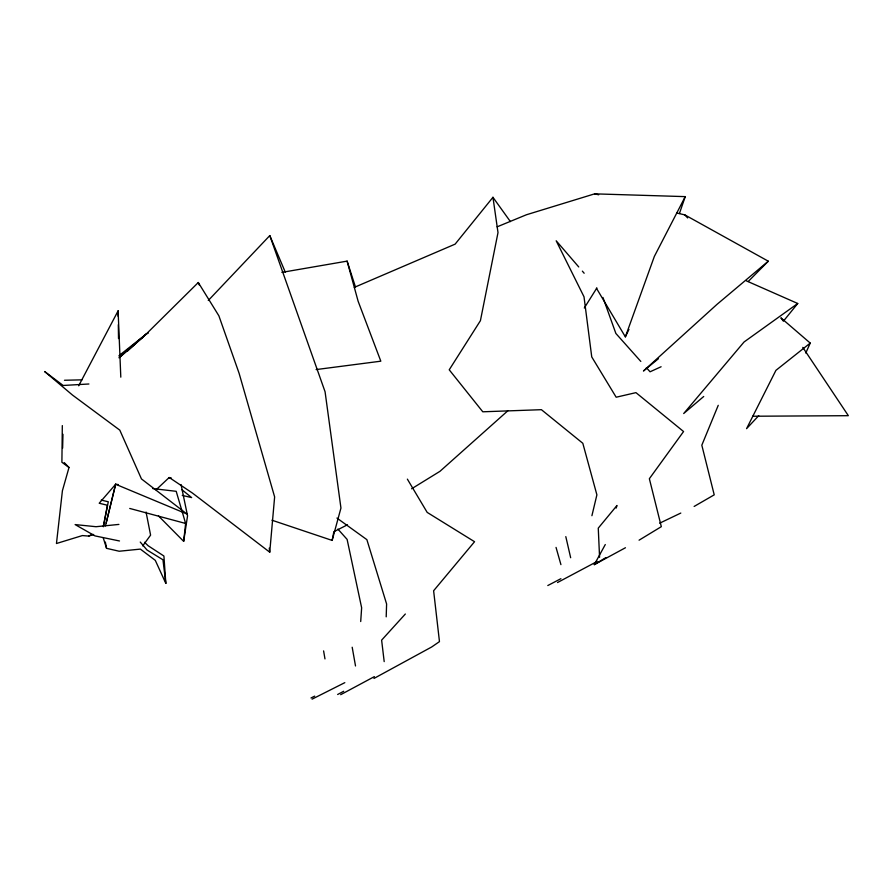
<?xml version="1.0" encoding="UTF-8"?>
<svg xmlns="http://www.w3.org/2000/svg" width="893" height="893" viewBox="0 0 893 893"><rect width="100%" height="100%" fill="white"/><g stroke="black" fill="none" stroke-linecap="round" stroke-linejoin="round"><path stroke-width="1.34" d="M62.32 425.593L61.896 462.261L69.007 467.486L62.41 490.726L56.46 543.513L82.402 535.566L88.664 536.079L93.62 534.461M62.622 448.152L62.968 434.299M386.2 616.829L386.602 603.981L366.867 539.64L336.929 518.063M360.705 621.528L361.643 607.787L347.109 539.394L337.889 529.08M156.063 489.822L169.212 477.487L192.453 493.07L269.742 552.198L274.631 496.921L239.09 373.263L218.874 315.809L198.291 282.512L145.939 334.317L127.576 351.038M158.463 515.897L183.668 541.359L185.621 523.454L176.2 491.317L152.803 488.594M183.668 541.359L187.552 515.808L181.045 484.542M105.474 525.865L115.655 484.263L118.401 484.586M103.331 526.357L107.417 505.237L99.201 503.239L115.655 484.263L186.86 513.966L141.451 478.916L119.807 430.147L72.489 395.063L44.65 371.533L63.18 385.475L88.898 383.99M103.387 526.758L108.287 501.777L101.244 500.091M271.952 520.206L332.14 540.421L333.725 532.44M106.167 522.997L115.621 484.196M591.914 515.707L596.892 494.856L582.816 443.285L541.415 409.686L482.789 411.796L449.224 369.802L480.412 320.687L498.004 232.593L492.958 197.297L455.129 244.135L354.331 287.367M332.14 540.421L340.947 508.05L325.074 391.77L269.798 235.585L208.281 300.494M616.159 508.084L616.985 505.483L598.265 528.131L599.571 557.321M679.417 213.527L685.232 196.627L594.649 193.848L526.412 214.767L497.133 226.833M596.457 288.26L625.368 336.862L654.346 256.447L685.232 196.627M718.24 405.322L701.82 445.205L714.221 494.845L694.14 506.443M805.776 353.048L810.241 343.091L780.895 317.819L783.328 321.1M625.368 336.862L628.951 329.417M78.696 385.787L118.11 310.842L120.801 377.159M625.457 547.744L594.291 564.644L605.287 544.54M584.29 308.007L596.881 287.948M142.735 545.88L150.593 535.141L146.061 512.057M783.82 320.665L797.739 303.497L746.235 280.793M405.333 614.016L381.624 640.147L384.191 661.613M758.726 415.669L746.57 428.662L775.928 370.349L810.241 343.091M748.189 281.529L768.304 261.202L684.819 214.889L676.738 213.003M507.76 410.847L439.948 471.337L411.595 488.795M120.03 357.021L145.939 334.317L148.383 332.989M118.981 357.803L145.939 334.317L118.948 355.715M703.717 396.481L683.692 413.537L744.048 341.997L797.739 303.497M119.316 356.854L145.939 334.317M768.304 261.202L717.012 304.357L643.462 370.997L658.42 358.718M594.291 564.644L605.845 557.634M639.075 540.187L661.322 526.669L649.356 478.715L683.569 431.531L635.95 392.641L616.17 397.218L591.746 356.921L584.011 296.789L556.183 240.786L578.742 266.951M373.955 678.446L431.687 646.979L439.468 641.62L433.618 590.753L474.551 541.716L427.189 512.403L407.375 479.139M340.679 694.687L374.379 676.615M557.5 582.537L597.227 561.407M337.654 694.486L343.705 691.271M547.8 585.54L560.904 578.686M333.826 531.737L347.455 524.805M312.092 699.152L344.821 682.654M310.987 697.969L314.704 696.127M659.67 523.186L680.801 513.062M88.664 536.079L92.213 534.405M661.11 366.755L650.059 371.789L646.365 367.648M281.887 272.376L347.109 261.124L355.447 286.932M316.111 369.579L380.82 361.185L358.126 301.254L347.109 261.124M118.903 524.414L96.02 526.714L75.124 524.582L94.948 535.889L119.506 540.979M168.677 478.168L171.411 478.056M64.475 380.262L81.977 379.838M752.643 416.238L848.35 415.691L802.796 347.388M103.253 537.887L106.557 548.335L119.182 551.238L140.368 549.106L155.293 560.357L165.83 583.408L163.91 556.026L148.071 545.69L144.554 542.285M182.261 495.403L191.627 497.591L181.982 489.744M594.649 193.848L598.69 194.786M129.731 508.441L185.621 523.454M64.229 462.574L69.007 467.486M684.819 214.889L687.655 217.937M640.817 361.431L615.869 333.457L602.942 297.458M582.359 271.137L584.156 273.236M140.246 542.051L146.988 549.988L162.961 559.788L165.83 583.408M492.958 197.297L510.394 221.598M269.798 235.585L285.336 272.276M198.291 282.512L199.273 285.001M556.038 547.409L560.927 564.633M565.805 536.626L570.66 557.734M105.341 542.084L106.557 548.335M352.188 647.235L355.514 665.966M323.601 650.897L324.974 658.911M269.251 548.101L269.742 552.198M118.11 310.842L118.189 316.39M118.311 324.706L118.512 338.57"/></g></svg>
